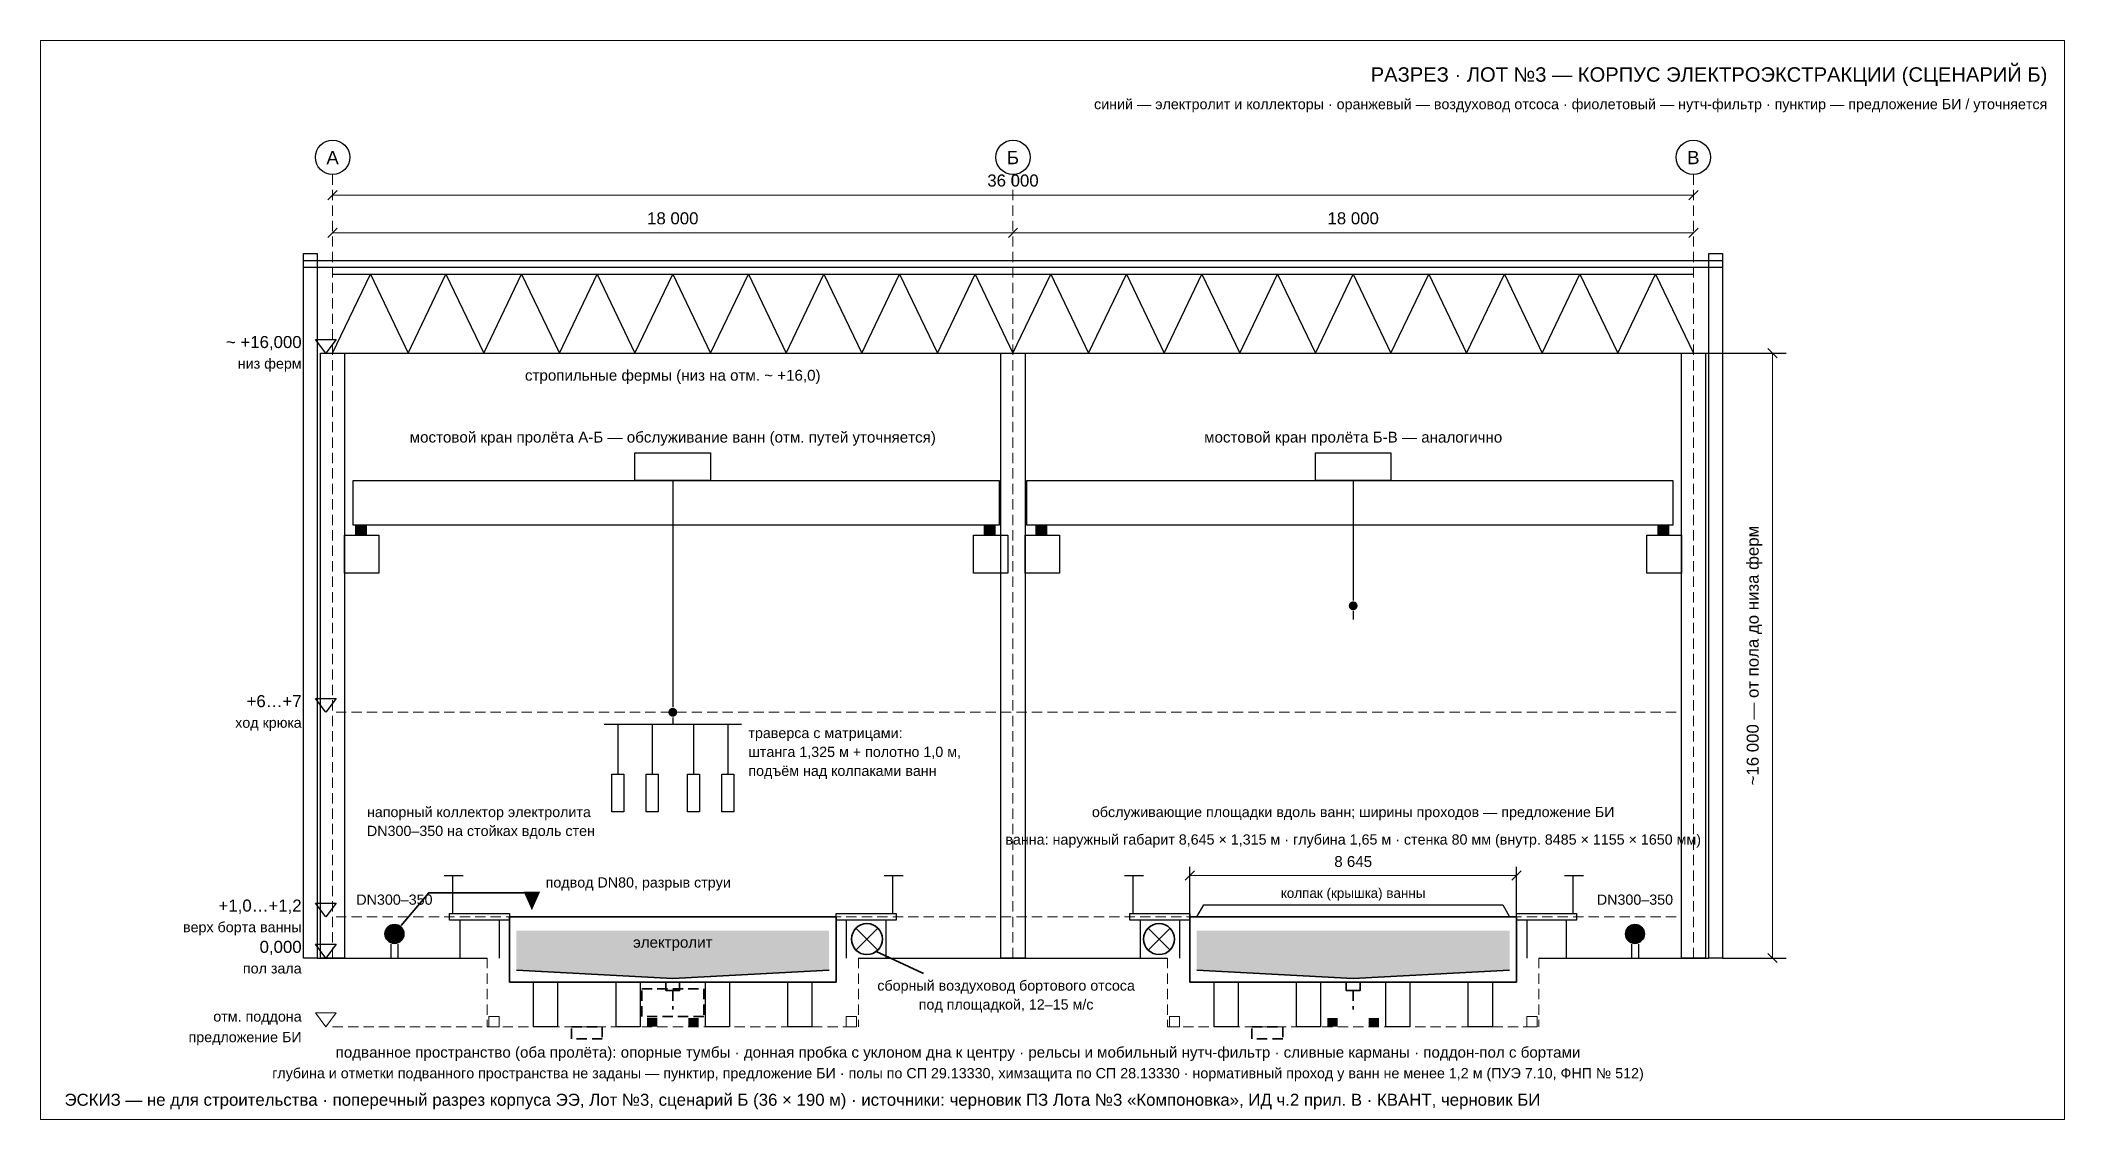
# Model space of a CAD drawing. Header units: millimetres. Extents: x 6 to 1184, y 6 to 634.
import ezdxf
from ezdxf.enums import TextEntityAlignment as Align

# ---------------------------------------------------------------- set-up
doc = ezdxf.new("R2010")
doc.units = ezdxf.units.MM
doc.linetypes.add('DASHED', pattern=[9, 6, -3])
for name, color, linetype, lineweight in [('DIM', 8, 'Continuous', 13), ('OUTLINE', 7, 'Continuous', 25), ('TEXT_RU', 7, 'Continuous', 25)]:
    doc.layers.add(name, color=color, linetype=linetype, lineweight=lineweight)
for name, color, linetype, lineweight, true_color in [('DUST', 6, 'Continuous', 35, 0xa34e9e), ('GAS', 30, 'Continuous', 35, 0xe07f2e), ('LIQUID', 5, 'Continuous', 35, 0x2a78d6)]:
    doc.layers.add(name, color=color, linetype=linetype, lineweight=lineweight, true_color=true_color)
doc.styles.add('TXTRU', font='arial.ttf')

msp = doc.modelspace()

# ---------------------------------------------------------------- hatches: boundary and pattern name
at = {"layer": 'LIQUID', "true_color": 0xcaddf5}
h = msp.add_hatch(color=7, dxfattribs=at)
edge = h.paths.add_edge_path()
edge.add_arc((212, 114), 5.5, 0, 360)
h = msp.add_hatch(color=7, dxfattribs=at)
edge = h.paths.add_edge_path()
edge.add_arc((934, 114), 5.5, 0, 360)
at = {"layer": 'LIQUID', "true_color": 0xb4d0f1}
for points in [[(283, 116), (465, 116), (465, 93), (374, 88), (283, 93)], [(679, 116), (861, 116), (861, 93), (770, 88), (679, 93)]]:
    msp.add_hatch(color=7, dxfattribs=at).paths.add_polyline_path(points)
at = {"layer": 'OUTLINE'}
for points in [[(189, 352), (196, 352), (196, 346), (189, 346)], [(555, 352), (562, 352), (562, 346), (555, 346)], [(585, 352), (592, 352), (592, 346), (585, 346)], [(947, 352), (954, 352), (954, 346), (947, 346)], [(359, 65), (365, 65), (365, 60), (359, 60)], [(383, 65), (389, 65), (389, 60), (383, 60)], [(755, 65), (761, 65), (761, 60), (755, 60)], [(779, 65), (785, 65), (785, 60), (779, 60)]]:
    msp.add_hatch(color=7, dxfattribs=at).paths.add_polyline_path(points)
h = msp.add_hatch(color=7, dxfattribs=at)
edge = h.paths.add_edge_path()
edge.add_arc((770, 305), 2.6, 0, 360)
h = msp.add_hatch(color=7, dxfattribs=at)
edge = h.paths.add_edge_path()
edge.add_arc((374, 243), 2.6, 0, 360)

# ---------------------------------------------------------------- linework, layer by layer
at = {"layer": 'DIM', "linetype": 'DASHED'}
for p, q in [((176, 556), (176, 100)), ((572, 556), (572, 100)), ((968, 556), (968, 100)), ((266, 100), (266, 60)), ((482, 100), (482, 60)), ((662, 100), (662, 60)), ((878, 100), (878, 60)), ((176, 60), (266, 60)), ((266, 60), (482, 60)), ((662, 60), (878, 60))]:
    msp.add_line(p, q, dxfattribs=at)
at = {"layer": 'DIM', "true_color": 0x52514e}
for p, q in [((173.3, 541.3), (178.7, 546.7)), ((176, 544), (968, 544)), ((965.3, 541.3), (970.7, 546.7)), ((173.3, 519.3), (178.7, 524.7)), ((176, 522), (572, 522)), ((569.3, 519.3), (574.7, 524.7)), ((569.3, 519.3), (574.7, 524.7)), ((572, 522), (968, 522)), ((965.3, 519.3), (970.7, 524.7)), ((1011.3, 454.7), (1016.7, 449.3)), ((1014, 452), (1014, 100)), ((672.3, 145.3), (677.7, 150.7)), ((675, 148), (865, 148)), ((862.3, 145.3), (867.7, 150.7)), ((1011.3, 102.7), (1016.7, 97.3))]:
    msp.add_line(p, q, dxfattribs=at)
at = {"layer": 'DIM', "linetype": 'DASHED', "true_color": 0xe7e7e7}
for p, q in [((178, 243), (961, 243)), ((178, 124), (961, 124))]:
    msp.add_line(p, q, dxfattribs=at)
at = {"layer": 'DIM', "true_color": 0xe7e7e7}
msp.add_lwpolyline([(6, 634), (1184, 634), (1184, 6), (6, 6)], close=True, dxfattribs=at)
at = {"layer": 'DIM'}
msp.add_lwpolyline([(172, 60), (166, 68), (178, 68)], close=True, dxfattribs=at)
at = {"layer": 'DIM', "linetype": 'DASHED'}
for points in [[(267, 66), (273, 66), (273, 60), (267, 60)], [(475, 66), (481, 66), (481, 60), (475, 60)], [(663, 66), (669, 66), (669, 60), (663, 60)], [(871, 66), (877, 66), (877, 60), (871, 60)]]:
    msp.add_lwpolyline(points, close=True, dxfattribs=at)
at = {"layer": 'DUST', "linetype": 'DASHED'}
msp.add_lwpolyline([(356, 82), (392, 82), (392, 66), (356, 66)], close=True, dxfattribs=at)
at = {"layer": 'GAS'}
for p, q in [((481, 117), (493, 105)), ((481, 105), (493, 117)), ((651, 117), (663, 105)), ((651, 105), (663, 117)), ((492, 104), (520, 91))]:
    msp.add_line(p, q, dxfattribs=at)
for centre in [(487, 111), (657, 111)]:
    msp.add_circle(centre, 9, dxfattribs=at)
at = {"layer": 'LIQUID', "linetype": 'DASHED'}
for p, q in [((374, 81), (374, 70)), ((770, 81), (770, 70))]:
    msp.add_line(p, q, dxfattribs=at)
at = {"layer": 'LIQUID'}
for points in [[(216, 119), (232, 138), (292, 138), (292, 129)], [(283, 93), (374, 88), (465, 93)], [(679, 93), (770, 88), (861, 93)]]:
    msp.add_lwpolyline(points, dxfattribs=at)
for points in [[(279, 124), (469, 124), (469, 86), (279, 86)], [(675, 124), (865, 124), (865, 86), (675, 86)], [(370, 86), (378, 86), (378, 81), (370, 81)], [(766, 86), (774, 86), (774, 81), (766, 81)]]:
    msp.add_lwpolyline(points, close=True, dxfattribs=at)
at = {"layer": 'LIQUID', "linetype": 'DASHED'}
for points in [[(315, 60), (333, 60), (333, 53), (315, 53)], [(711, 60), (729, 60), (729, 53), (711, 53)]]:
    msp.add_lwpolyline(points, close=True, dxfattribs=at)
at = {"layer": 'LIQUID'}
for centre in [(212, 114), (934, 114)]:
    msp.add_circle(centre, 5.5, dxfattribs=at)
msp.add_solid([(296.8, 138.6), (292, 127.8), (287.2, 138.6)], dxfattribs=at)
at = {"layer": 'OUTLINE'}
for p, q in [((159, 506), (985, 506)), ((159, 502), (985, 502)), ((176, 498), (968, 498)), ((176, 452), (198, 498)), ((198, 498), (220, 452)), ((220, 452), (242, 498)), ((242, 498), (264, 452)), ((264, 452), (286, 498)), ((286, 498), (308, 452)), ((308, 452), (330, 498)), ((330, 498), (352, 452)), ((352, 452), (374, 498)), ((374, 498), (396, 452)), ((396, 452), (418, 498)), ((418, 498), (440, 452)), ((440, 452), (462, 498)), ((462, 498), (484, 452)), ((484, 452), (506, 498)), ((506, 498), (528, 452)), ((528, 452), (550, 498)), ((550, 498), (572, 452)), ((572, 452), (594, 498)), ((594, 498), (616, 452)), ((616, 452), (638, 498)), ((638, 498), (660, 452)), ((660, 452), (682, 498)), ((682, 498), (704, 452)), ((704, 452), (726, 498)), ((726, 498), (748, 452)), ((748, 452), (770, 498)), ((770, 498), (792, 452)), ((792, 452), (814, 498)), ((814, 498), (836, 452)), ((836, 452), (858, 498)), ((858, 498), (880, 452)), ((880, 452), (902, 498)), ((902, 498), (924, 452)), ((924, 452), (946, 498)), ((946, 498), (968, 452)), ((176, 452), (968, 452)), ((970, 452), (1022, 452)), ((374, 378), (374, 246)), ((770, 378), (770, 308)), ((770, 302), (770, 297)), ((334, 236), (414, 236)), ((342, 236), (342, 207)), ((362, 236), (362, 207)), ((374, 240), (374, 236)), ((386, 236), (386, 207)), ((406, 236), (406, 207)), ((241, 148), (252, 148)), ((246, 126), (246, 148)), ((497, 148), (508, 148)), ((502, 126), (502, 148)), ((637, 148), (648, 148)), ((642, 126), (642, 148)), ((675, 124), (675, 153)), ((865, 124), (865, 153)), ((893, 148), (904, 148)), ((898, 126), (898, 148)), ((250, 122), (250, 100)), ((273, 122), (273, 100)), ((475, 122), (475, 100)), ((498, 122), (498, 100)), ((646, 122), (646, 100)), ((669, 122), (669, 100)), ((871, 122), (871, 100)), ((894, 122), (894, 100)), ((210, 108), (210, 100)), ((214, 108), (214, 100)), ((932, 108), (932, 100)), ((936, 108), (936, 100)), ((167, 100), (266, 100)), ((482, 100), (662, 100)), ((878, 100), (977, 100)), ((985, 100), (1022, 100))]:
    msp.add_line(p, q, dxfattribs=at)
for points in [[(159, 510), (167, 510), (167, 100), (159, 100)], [(977, 510), (985, 510), (985, 100), (977, 100)], [(172, 452), (166, 460), (178, 460)], [(169, 452), (183, 452), (183, 100), (169, 100)], [(565, 452), (579, 452), (579, 100), (565, 100)], [(961, 452), (975, 452), (975, 100), (961, 100)], [(352, 394), (396, 394), (396, 378), (352, 378)], [(748, 394), (792, 394), (792, 378), (748, 378)], [(188, 378), (564, 378), (564, 352), (188, 352)], [(580, 378), (956, 378), (956, 352), (580, 352)], [(183, 346), (203, 346), (203, 324), (183, 324)], [(549, 346), (569, 346), (569, 324), (549, 324)], [(579, 346), (599, 346), (599, 324), (579, 324)], [(941, 346), (961, 346), (961, 324), (941, 324)], [(172, 243), (166, 251), (178, 251)], [(338.5, 207), (345.5, 207), (345.5, 185), (338.5, 185)], [(358.5, 207), (365.5, 207), (365.5, 185), (358.5, 185)], [(382.5, 207), (389.5, 207), (389.5, 185), (382.5, 185)], [(402.5, 207), (409.5, 207), (409.5, 185), (402.5, 185)], [(172, 124), (166, 132), (178, 132)], [(244, 126), (279, 126), (279, 122), (244, 122)], [(469, 126), (504, 126), (504, 122), (469, 122)], [(640, 126), (675, 126), (675, 122), (640, 122)], [(865, 126), (900, 126), (900, 122), (865, 122)], [(172, 100), (166, 108), (178, 108)], [(293, 86), (307, 86), (307, 60), (293, 60)], [(341, 86), (355, 86), (355, 60), (341, 60)], [(393, 86), (407, 86), (407, 60), (393, 60)], [(441, 86), (455, 86), (455, 60), (441, 60)], [(689, 86), (703, 86), (703, 60), (689, 60)], [(737, 86), (751, 86), (751, 60), (737, 60)], [(789, 86), (803, 86), (803, 60), (789, 60)], [(837, 86), (851, 86), (851, 60), (837, 60)]]:
    msp.add_lwpolyline(points, close=True, dxfattribs=at)
msp.add_lwpolyline([(679, 124), (683, 131), (857, 131), (861, 124)], dxfattribs=at)
for centre in [(176, 566), (572, 566), (968, 566)]:
    msp.add_circle(centre, 10, dxfattribs=at)

# ---------------------------------------------------------------- texts
at = {"layer": 'TEXT_RU', "style": 'TXTRU'}
for s, height, p in [('РАЗРЕЗ · ЛОТ №3 — КОРПУС ЭЛЕКТРОЭКСТРАКЦИИ (СЦЕНАРИЙ Б)', 8.4, (1174, 610)), ('синий — электролит и коллекторы · оранжевый — воздуховод отсоса · фиолетовый — нутч-фильтр · пунктир — предложение БИ / уточняется', 5.95, (1174, 594)), ('~ +16,000', 7, (158, 455)), ('низ ферм', 5.95, (158, 443)), ('+6…+7', 7, (158, 246)), ('ход крюка', 5.95, (158, 234)), ('+1,0…+1,2', 7, (158, 127)), ('верх борта ванны', 5.95, (158, 115)), ('0,000', 7, (158, 103)), ('пол зала', 5.95, (158, 91)), ('отм. поддона', 5.95, (158, 63)), ('предложение БИ', 5.95, (158, 51))]:
    msp.add_text(s, height=height, dxfattribs=at).set_placement(p, align=Align.RIGHT)
for s, height, p in [('А', 7.7, (176, 562)), ('Б', 7.7, (572, 562)), ('В', 7.7, (968, 562)), ('36 000', 7, (572, 549)), ('18 000', 7, (374, 527)), ('18 000', 7, (770, 527)), ('стропильные фермы (низ на отм. ~ +16,0)', 6.3, (374, 436)), ('обслуживающие площадки вдоль ванн; ширины проходов — предложение БИ', 5.95, (770, 182)), ('ванна: наружный габарит 8,645 × 1,315 м · глубина 1,65 м · стенка 80 мм (внутр. 8485 × 1155 × 1650 мм)', 5.95, (770, 166)), ('8 645', 6.3, (770, 153)), ('колпак (крышка) ванны', 5.6, (770, 135)), ('электролит', 6.3, (374, 106)), ('подванное пространство (оба пролёта): опорные тумбы · донная пробка с уклоном дна к центру · рельсы и мобильный нутч-фильтр · сливные карманы · поддон-пол с бортами', 6.3, (540, 42)), ('глубина и отметки подванного пространства не заданы — пунктир, предложение БИ · полы по СП 29.13330, химзащита по СП 28.13330 · нормативный проход у ванн не менее 1,2 м (ПУЭ 7.10, ФНП № 512)', 5.95, (540, 30))]:
    msp.add_text(s, height=height, dxfattribs=at).set_placement(p, align=Align.CENTER)
at = {"layer": 'TEXT_RU', "true_color": 0xd03b3b, "style": 'TXTRU'}
for s, p in [('мостовой кран пролёта А-Б — обслуживание ванн (отм. путей уточняется)', (374, 400)), ('мостовой кран пролёта Б-В — аналогично', (770, 400))]:
    msp.add_text(s, height=6.3, dxfattribs=at).set_placement(p, align=Align.CENTER)
at = {"layer": 'TEXT_RU', "style": 'TXTRU'}
msp.add_text('~16 000 — от пола до низа ферм', height=7, rotation=90, dxfattribs=at).set_placement((1006, 276), align=Align.CENTER)
for s, height, p in [('траверса с матрицами:', 5.95, (418, 228)), ('штанга 1,325 м + полотно 1,0 м,', 5.95, (418, 217)), ('подъём над колпаками ванн', 5.95, (418, 206)), ('ЭСКИЗ — не для строительства · поперечный разрез корпуса ЭЭ, Лот №3, сценарий Б (36 × 190 м) · источники: черновик ПЗ Лота №3 «Компоновка», ИД ч.2 прил. В · КВАНТ, черновик БИ', 7, (20, 14))]:
    msp.add_text(s, height=height, dxfattribs=at).set_placement(p)
at = {"layer": 'TEXT_RU', "true_color": 0x2a78d6, "style": 'TXTRU'}
for s, p in [('напорный коллектор электролита', (196, 182)), ('DN300–350 на стойках вдоль стен', (196, 171)), ('подвод DN80, разрыв струи', (300, 141))]:
    msp.add_text(s, height=5.95, dxfattribs=at).set_placement(p)
for p in [(212, 131), (934, 131)]:
    msp.add_text('DN300–350', height=5.95, dxfattribs=at).set_placement(p, align=Align.CENTER)
at = {"layer": 'TEXT_RU', "true_color": 0xe07f2e, "style": 'TXTRU'}
for s, p in [('сборный воздуховод бортового отсоса', (568, 81)), ('под площадкой, 12–15 м/с', (568, 70))]:
    msp.add_text(s, height=5.95, dxfattribs=at).set_placement(p, align=Align.CENTER)

doc.saveas('drawing.dxf')
